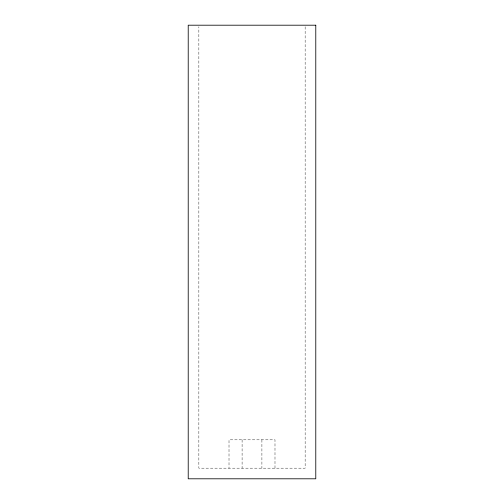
<?xml version="1.0" encoding="UTF-8"?>
<svg xmlns="http://www.w3.org/2000/svg" width="504" height="504" viewBox="0 0 504 504"><rect width="100%" height="100%" fill="white"/><g stroke="black" fill="none" stroke-linecap="round" stroke-linejoin="round"><path stroke-width="0.38" stroke-dasharray="2.52 1.89" d="M305.147 26.775L305.147 468.172L198.853 468.172L198.853 26.775M274.989 468.172L274.989 439.822L229.011 439.822L229.011 468.172M261.904 439.822L261.904 468.172M242.096 439.822L242.096 468.172"/><path stroke-width="0.76" d="M315.781 25.2L188.219 25.2L188.219 478.8L315.781 478.8L315.781 25.2"/></g></svg>
